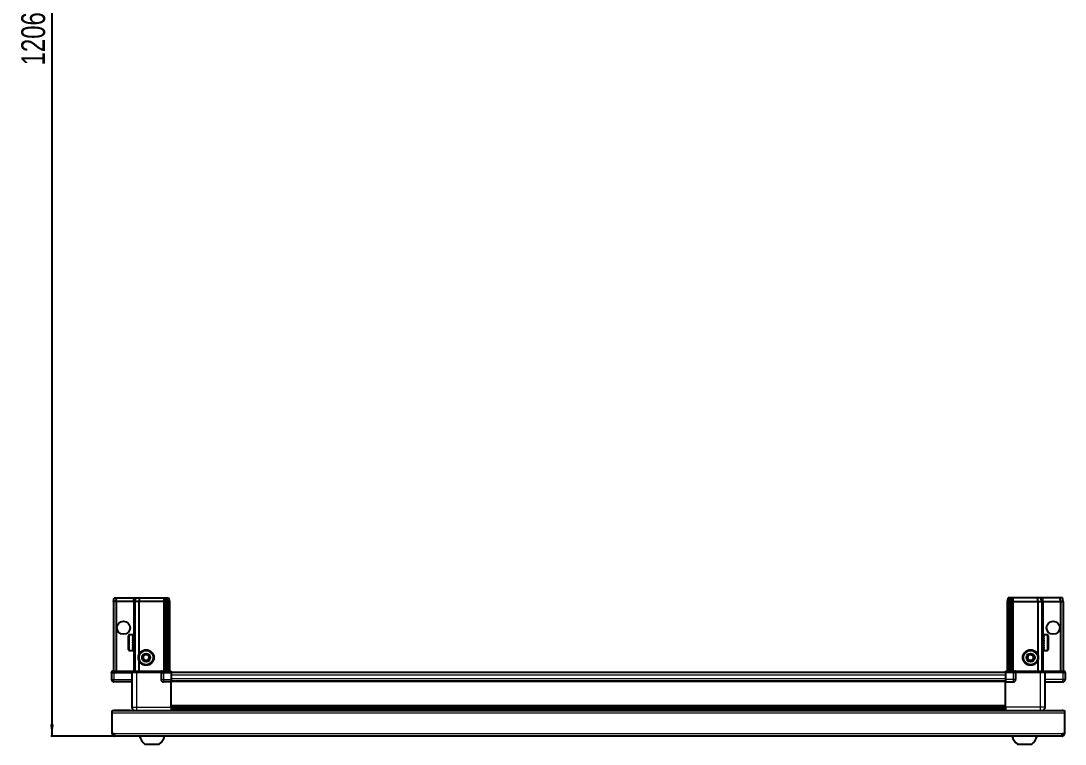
# Model space of a CAD drawing. Header units: millimetres. Extents: x 834 to 4062, y -209 to 1865.
# Drawn here: x 882 to 1758, y -209 to 397 of the extents above; entities that cross this region are included whole.
import ezdxf

# ---------------------------------------------------------------- set-up
doc = ezdxf.new("R2010")
doc.units = ezdxf.units.MM
doc.layers.add('FORMAT', color=7, linetype='Continuous')
doc.styles.add('SLDTEXTSTYLE0', font='TXT', dxfattribs={"width": 0.75})
doc.dimstyles.new('SLDDIMSTYLE0', dxfattribs={"dimtxt": 20, "dimasz": 10, "dimexe": 0, "dimexo": 0.0625, "dimgap": 5, "dimtad": 2, "dimdec": 1, "dimrnd": 1e-09, "dimzin": 12, "dimdsep": 46, "dimtxsty": 'SLDTEXTSTYLE0', "dimsah": 1, "dimcen": 0.09, "dimadec": 0, "dimazin": 3, "dimtfac": 1, "dimtofl": 0, "dimtmove": 0, "dimatfit": 3, "dimfxl": 0, "dimfrac": 2, "dimtolj": 1, "dimtzin": 12, "dimarcsym": 0})

# ---------------------------------------------------------------- blocks, each defined once
blk = doc.blocks.new('_D_8')
at = {"layer": 'FORMAT'}
for p, q in [((959.91, 1003.98), (906.82, 1003.98)), ((907.82, 1003.98), (907.82, -202.72)), ((960.41, -202.72), (906.82, -202.72))]:
    blk.add_line(p, q, dxfattribs=at)
for points in [[(907.82, 1003.98), (906.29, 993.98), (909.36, 993.98)], [(907.82, -202.72), (909.36, -192.72), (906.29, -192.72)]]:
    blk.add_solid(points, dxfattribs=at)
at = {"layer": 'FORMAT', "insert": (882.04, 359.99), "char_height": 20, "attachment_point": 1, "rotation": 90, "style": 'SLDTEXTSTYLE0'}
blk.add_mtext('1206,7', dxfattribs=at)

msp = doc.modelspace()

# ---------------------------------------------------------------- linework, layer by layer
at = {"color": 7, "linetype": 'Continuous', "lineweight": 25}
for p, q in [((959.32, -89.72), (960.13, -86.72)), ((960.13, -86.72), (961.98, -86.72)), ((961.82, -89.72), (961.98, -86.72)), ((961.98, -86.72), (976.32, -86.72)), ((976.32, -86.72), (978.13, -86.72)), ((977.32, -89.72), (978.13, -86.72)), ((978.13, -86.72), (981.16, -86.72)), ((981.16, -86.72), (980.82, -89.72)), ((981.16, -86.72), (1001.32, -86.72)), ((1001.32, -86.72), (1003.13, -86.72)), ((1003.13, -86.72), (1002.32, -89.72)), ((1003.13, -86.72), (1003.87, -86.72)), ((1003.87, -86.72), (1003.32, -89.72)), ((1003.87, -86.72), (1004.37, -86.72)), ((1004.37, -86.72), (1004.82, -89.72)), ((1004.37, -86.72), (1005.52, -86.72)), ((1005.52, -86.72), (1006.32, -89.72)), ((1710.13, -86.72), (1709.32, -89.72)), ((1711.28, -86.72), (1710.13, -86.72)), ((1711.28, -86.72), (1710.82, -89.72)), ((1711.78, -86.72), (1711.28, -86.72)), ((1711.78, -86.72), (1712.32, -89.72)), ((1712.52, -86.72), (1711.78, -86.72)), ((1712.52, -86.72), (1713.32, -89.72)), ((1714.32, -86.72), (1712.52, -86.72)), ((1734.49, -86.72), (1714.32, -86.72)), ((1734.49, -86.72), (1734.82, -89.72)), ((1737.52, -86.72), (1734.49, -86.72)), ((1738.32, -89.72), (1737.52, -86.72)), ((1739.32, -86.72), (1737.52, -86.72)), ((1753.67, -86.72), (1739.32, -86.72)), ((1753.82, -89.72), (1753.67, -86.72)), ((1755.52, -86.72), (1753.67, -86.72)), ((1756.32, -89.72), (1755.52, -86.72)), ((961.82, -89.72), (959.32, -89.72)), ((959.32, -89.72), (959.32, -148.02)), ((976.32, -89.72), (961.82, -89.72)), ((961.82, -89.72), (961.82, -148.02)), ((977.32, -89.72), (976.32, -89.72)), ((980.82, -89.72), (977.32, -89.72)), ((977.32, -89.72), (977.32, -148.02)), ((1001.32, -89.72), (980.82, -89.72)), ((980.82, -89.72), (980.82, -134.22)), ((1002.32, -89.72), (1001.32, -89.72)), ((1003.32, -89.72), (1002.32, -89.72)), ((1002.32, -89.72), (1002.32, -148.02)), ((1004.82, -89.72), (1003.32, -89.72)), ((1003.32, -89.72), (1003.32, -148.02)), ((1006.32, -89.72), (1004.82, -89.72)), ((1004.82, -89.72), (1004.82, -148.02)), ((1006.32, -89.72), (1006.32, -148.02)), ((1709.32, -89.72), (1710.82, -89.72)), ((1709.32, -89.72), (1709.32, -148.02)), ((1710.82, -89.72), (1712.32, -89.72)), ((1710.82, -89.72), (1710.82, -148.02)), ((1712.32, -89.72), (1712.32, -148.02)), ((1712.32, -89.72), (1713.32, -89.72)), ((1713.32, -89.72), (1713.32, -148.02)), ((1713.32, -89.72), (1714.32, -89.72)), ((1714.32, -89.72), (1734.82, -89.72)), ((1734.82, -89.72), (1734.82, -134.22)), ((1734.82, -89.72), (1738.32, -89.72)), ((1738.32, -89.72), (1738.32, -148.02)), ((1738.32, -89.72), (1739.32, -89.72)), ((1739.32, -89.72), (1753.82, -89.72)), ((1753.82, -89.72), (1756.32, -89.72)), ((1753.82, -89.72), (1753.82, -148.02)), ((1756.32, -89.72), (1756.32, -148.02)), ((972.12, -129.92), (972.12, -118.52)), ((975.32, -117.72), (972.92, -117.72)), ((975.32, -117.72), (975.32, -117.73)), ((975.32, -117.73), (975.82, -117.73)), ((975.32, -117.92), (975.82, -117.92)), ((975.32, -117.92), (975.32, -118.14)), ((975.32, -118.14), (975.82, -118.14)), ((975.32, -118.71), (975.82, -118.71)), ((975.32, -118.71), (975.32, -119.14)), ((975.32, -119.14), (975.82, -119.14)), ((975.32, -120.05), (975.82, -120.05)), ((975.32, -120.05), (975.32, -120.64)), ((975.32, -120.64), (975.82, -120.64)), ((975.32, -121.79), (975.82, -121.79)), ((975.32, -121.79), (975.32, -122.49)), ((975.32, -122.49), (975.82, -122.49)), ((975.82, -117.92), (975.82, -117.73)), ((975.82, -118.14), (975.82, -117.92)), ((975.82, -118.71), (975.82, -118.14)), ((975.82, -119.14), (975.82, -118.71)), ((975.82, -120.05), (975.82, -119.14)), ((975.92, -119.82), (975.82, -119.82)), ((975.82, -120.64), (975.82, -120.05)), ((975.82, -121.79), (975.82, -120.64)), ((975.82, -122.49), (975.82, -121.79)), ((975.82, -123.77), (975.82, -122.49)), ((975.92, -128.62), (975.92, -119.82)), ((976.81, -120.91), (976.32, -120.22)), ((976.32, -128.22), (976.32, -120.22)), ((977.29, -120.22), (976.81, -120.91)), ((976.81, -127.53), (976.81, -120.91)), ((977.32, -120.22), (977.29, -120.22)), ((977.29, -128.22), (977.29, -120.22)), ((1738.36, -120.22), (1738.32, -120.22)), ((1738.84, -120.91), (1738.36, -120.22)), ((1738.36, -120.22), (1738.36, -128.22)), ((1739.32, -120.22), (1738.84, -120.91)), ((1738.84, -120.91), (1738.84, -127.53)), ((1739.32, -120.22), (1739.32, -128.22)), ((1739.82, -119.82), (1739.72, -119.82)), ((1739.72, -119.82), (1739.72, -128.62)), ((1742.72, -117.72), (1739.82, -117.72)), ((1740.32, -117.72), (1739.82, -117.72)), ((1739.82, -117.72), (1739.82, -117.77)), ((1739.82, -117.77), (1739.82, -118.06)), ((1740.32, -117.77), (1739.82, -117.77)), ((1740.32, -118.06), (1739.82, -118.06)), ((1739.82, -118.06), (1739.82, -118.33)), ((1740.32, -118.33), (1739.82, -118.33)), ((1739.82, -118.33), (1739.82, -118.99)), ((1740.32, -118.99), (1739.82, -118.99)), ((1739.82, -118.99), (1739.82, -119.47)), ((1739.82, -119.47), (1739.82, -120.44)), ((1740.32, -119.47), (1739.82, -119.47)), ((1740.32, -120.44), (1739.82, -120.44)), ((1739.82, -120.44), (1739.82, -121.07)), ((1739.82, -121.07), (1739.82, -122.26)), ((1740.32, -121.07), (1739.82, -121.07)), ((1740.32, -122.26), (1739.82, -122.26)), ((1739.82, -122.26), (1739.82, -122.9)), ((1740.32, -117.77), (1740.32, -117.72)), ((1740.32, -118.33), (1740.32, -118.06)), ((1740.32, -119.47), (1740.32, -118.99)), ((1740.32, -121.07), (1740.32, -120.44)), ((1740.32, -122.98), (1740.32, -122.26)), ((1743.52, -118.52), (1743.52, -129.92)), ((972.92, -130.72), (975.32, -130.72)), ((975.32, -123.77), (975.82, -123.77)), ((975.32, -123.77), (975.32, -124.51)), ((975.32, -123.92), (975.82, -123.92)), ((975.32, -124.42), (975.82, -124.42)), ((975.32, -124.51), (975.82, -124.51)), ((975.32, -125.8), (975.82, -125.8)), ((975.32, -125.8), (975.32, -126.5)), ((975.32, -126.5), (975.82, -126.5)), ((975.32, -127.67), (975.82, -127.67)), ((975.32, -127.67), (975.32, -128.27)), ((975.32, -128.27), (975.82, -128.27)), ((975.32, -129.2), (975.82, -129.2)), ((975.32, -129.2), (975.32, -129.65)), ((975.32, -129.65), (975.82, -129.65)), ((975.32, -130.25), (975.82, -130.25)), ((975.32, -130.25), (975.32, -130.49)), ((975.32, -130.49), (975.82, -130.49)), ((975.32, -130.71), (975.82, -130.71)), ((975.32, -130.71), (975.32, -130.72)), ((975.32, -130.72), (975.82, -130.72)), ((975.82, -123.92), (975.82, -123.77)), ((975.82, -124.51), (975.82, -124.42)), ((975.82, -125.8), (975.82, -124.51)), ((975.82, -126.5), (975.82, -125.8)), ((975.82, -127.67), (975.82, -126.5)), ((975.82, -128.27), (975.82, -127.67)), ((975.82, -129.2), (975.82, -128.27)), ((975.82, -128.62), (975.92, -128.62)), ((975.82, -129.65), (975.82, -129.2)), ((975.82, -130.25), (975.82, -129.65)), ((975.82, -130.49), (975.82, -130.25)), ((975.82, -130.71), (975.82, -130.49)), ((975.82, -130.72), (975.82, -130.71)), ((976.32, -128.22), (976.81, -127.53)), ((976.81, -127.53), (977.29, -128.22)), ((977.29, -128.22), (977.32, -128.22)), ((1738.32, -128.22), (1738.36, -128.22)), ((1738.36, -128.22), (1738.84, -127.53)), ((1738.84, -127.53), (1739.32, -128.22)), ((1739.72, -128.62), (1739.82, -128.62)), ((1740.32, -122.9), (1739.82, -122.9)), ((1739.82, -122.98), (1739.82, -124.27)), ((1740.32, -122.98), (1739.82, -122.98)), ((1740.32, -124.27), (1739.82, -124.27)), ((1740.32, -124.76), (1739.82, -124.76)), ((1739.82, -124.76), (1739.82, -125.01)), ((1739.82, -125.01), (1739.82, -126.28)), ((1740.32, -125.01), (1739.82, -125.01)), ((1740.32, -126.28), (1739.82, -126.28)), ((1739.82, -126.28), (1739.82, -126.97)), ((1739.82, -126.97), (1739.82, -128.08)), ((1740.32, -126.97), (1739.82, -126.97)), ((1740.32, -128.08), (1739.82, -128.08)), ((1739.82, -128.08), (1739.82, -128.65)), ((1739.82, -128.65), (1739.82, -129.51)), ((1740.32, -128.65), (1739.82, -128.65)), ((1740.32, -129.51), (1739.82, -129.51)), ((1739.82, -129.51), (1739.82, -129.91)), ((1739.82, -129.91), (1739.82, -130.42)), ((1740.32, -129.91), (1739.82, -129.91)), ((1740.32, -130.42), (1739.82, -130.42)), ((1739.82, -130.42), (1739.82, -130.6)), ((1739.82, -130.6), (1739.82, -130.72)), ((1740.32, -130.6), (1739.82, -130.6)), ((1739.82, -130.72), (1742.72, -130.72)), ((1740.32, -125.01), (1740.32, -124.27)), ((1740.32, -126.97), (1740.32, -126.28)), ((1740.32, -128.65), (1740.32, -128.08)), ((1740.32, -129.91), (1740.32, -129.51)), ((1740.32, -130.6), (1740.32, -130.42)), ((980.82, -139.22), (980.82, -148.02)), ((1734.82, -139.22), (1734.82, -148.02)), ((958.32, -148.02), (957.82, -148.89)), ((957.82, -149.22), (957.82, -148.89)), ((959.82, -148.02), (958.32, -148.02)), ((959.82, -148.02), (974.62, -148.02)), ((974.62, -148.02), (974.82, -148.02)), ((974.82, -149.22), (974.82, -148.02)), ((974.82, -148.02), (978.82, -148.02)), ((978.82, -148.02), (999.12, -148.02)), ((999.12, -148.02), (999.32, -148.02)), ((999.32, -149.22), (999.32, -148.02)), ((1000, -148.02), (999.32, -148.02)), ((1000, -148.02), (1007.82, -148.02)), ((1007.82, -148.89), (1001.32, -148.89)), ((1007.82, -148.02), (1007.82, -148.89)), ((1007.82, -148.89), (1007.82, -148.89)), ((1007.82, -149.22), (1007.82, -148.89)), ((1707.82, -148.02), (1715.65, -148.02)), ((1707.82, -148.89), (1707.82, -148.02)), ((1707.82, -149.22), (1707.82, -148.89)), ((1714.32, -148.89), (1707.82, -148.89)), ((1716.32, -148.02), (1715.65, -148.02)), ((1716.32, -149.22), (1716.32, -148.02)), ((1716.32, -148.02), (1716.52, -148.02)), ((1716.52, -148.02), (1736.82, -148.02)), ((1736.82, -148.02), (1740.82, -148.02)), ((1740.82, -149.22), (1740.82, -148.02)), ((1740.82, -148.02), (1741.02, -148.02)), ((1741.02, -148.02), (1755.82, -148.02)), ((1757.32, -148.02), (1755.82, -148.02)), ((1757.82, -148.89), (1757.32, -148.02)), ((1757.82, -148.89), (1757.32, -148.02)), ((1757.82, -149.22), (1757.82, -148.89)), ((1757.82, -149.22), (1757.82, -148.89)), ((957.82, -149.22), (959.82, -149.22)), ((957.82, -149.22), (957.82, -155.22)), ((974.62, -149.22), (959.82, -149.22)), ((959.82, -149.22), (974.62, -149.22)), ((974.82, -157.22), (959.82, -157.22)), ((974.82, -149.22), (974.62, -149.22)), ((978.82, -149.22), (974.82, -149.22)), ((974.82, -149.22), (974.82, -178.22)), ((999.12, -149.22), (978.82, -149.22)), ((999.32, -149.22), (999.12, -149.22)), ((999.32, -149.22), (1001.32, -149.22)), ((999.32, -149.22), (999.32, -155.22)), ((1007.82, -149.22), (1001.32, -149.22)), ((1001.32, -149.22), (1007.82, -149.22)), ((1007.82, -157.22), (1001.32, -157.22)), ((1007.82, -149.22), (1007.82, -149.22)), ((1007.82, -149.22), (1007.82, -155.22)), ((1707.82, -149.37), (1007.82, -149.37)), ((1007.82, -155.22), (1007.82, -157.22)), ((1707.82, -156.57), (1007.82, -156.57)), ((1007.82, -178.22), (1007.82, -157.22)), ((1714.32, -149.22), (1707.82, -149.22)), ((1707.82, -149.22), (1707.82, -155.22)), ((1707.82, -155.22), (1707.82, -157.22)), ((1707.82, -157.22), (1714.32, -157.22)), ((1707.82, -178.22), (1707.82, -157.22)), ((1714.32, -149.22), (1716.32, -149.22)), ((1716.32, -149.22), (1714.32, -149.22)), ((1716.52, -149.22), (1716.32, -149.22)), ((1716.32, -149.22), (1716.32, -155.22)), ((1736.82, -149.22), (1716.52, -149.22)), ((1740.82, -149.22), (1736.82, -149.22)), ((1741.02, -149.22), (1740.82, -149.22)), ((1740.82, -149.22), (1740.82, -178.22)), ((1740.82, -157.22), (1755.82, -157.22)), ((1755.82, -149.22), (1741.02, -149.22)), ((1755.82, -149.22), (1757.82, -149.22)), ((1757.82, -149.22), (1757.82, -149.22)), ((1757.82, -149.22), (1757.82, -155.22)), ((958.32, -181.22), (1757.32, -181.22)), ((958.32, -183.32), (958.32, -181.22)), ((958.32, -200.62), (958.32, -183.32)), ((973.32, -181.12), (960.42, -181.12)), ((973.32, -181.12), (973.32, -181.22)), ((1007.82, -179.25), (1707.82, -179.25)), ((1007.82, -179.28), (1707.82, -179.28)), ((1031.7, -181.07), (1007.82, -181.07)), ((1026.32, -181.22), (1026.32, -181.07)), ((1026.36, -181.22), (1026.36, -181.07)), ((1026.63, -181.22), (1026.63, -181.07)), ((1026.9, -181.22), (1026.9, -181.07)), ((1027.55, -181.22), (1027.55, -181.07)), ((1028.01, -181.22), (1028.01, -181.07)), ((1028.98, -181.22), (1028.98, -181.07)), ((1029.6, -181.22), (1029.6, -181.07)), ((1030.78, -181.22), (1030.78, -181.07)), ((1031.44, -181.22), (1031.44, -181.07)), ((1031.5, -181.22), (1031.5, -181.07)), ((1032.79, -181.07), (1031.7, -181.07)), ((1033.52, -181.07), (1032.79, -181.07)), ((1032.79, -181.22), (1032.79, -181.07)), ((1032.79, -181.07), (1032.79, -181.07)), ((1032.8, -181.22), (1032.8, -181.07)), ((1033.3, -181.22), (1033.3, -181.07)), ((1033.53, -181.07), (1033.52, -181.07)), ((1033.53, -181.22), (1033.53, -181.07)), ((1033.95, -181.07), (1033.53, -181.07)), ((1681.7, -181.07), (1033.95, -181.07)), ((1034.8, -181.22), (1034.8, -181.07)), ((1035.49, -181.22), (1035.49, -181.07)), ((1036.62, -181.22), (1036.62, -181.07)), ((1037.19, -181.22), (1037.19, -181.07)), ((1038.06, -181.22), (1038.06, -181.07)), ((1038.47, -181.22), (1038.47, -181.07)), ((1039, -181.22), (1039, -181.07)), ((1039.19, -181.22), (1039.19, -181.07)), ((1039.32, -181.22), (1039.32, -181.07)), ((1676.33, -181.22), (1676.33, -181.07)), ((1676.5, -181.22), (1676.5, -181.07)), ((1676.71, -181.22), (1676.71, -181.07)), ((1677.27, -181.22), (1677.27, -181.07)), ((1677.69, -181.22), (1677.69, -181.07)), ((1678.58, -181.22), (1678.58, -181.07)), ((1679.17, -181.22), (1679.17, -181.07)), ((1680.31, -181.22), (1680.31, -181.07)), ((1681.01, -181.22), (1681.01, -181.07)), ((1682.29, -181.07), (1681.7, -181.07)), ((1683.02, -181.07), (1682.29, -181.07)), ((1682.29, -181.22), (1682.29, -181.07)), ((1682.29, -181.07), (1682.29, -181.07)), ((1682.46, -181.22), (1682.46, -181.07)), ((1682.96, -181.22), (1682.96, -181.07)), ((1683.03, -181.07), (1683.02, -181.07)), ((1683.03, -181.22), (1683.03, -181.07)), ((1683.95, -181.07), (1683.03, -181.07)), ((1707.82, -181.07), (1683.95, -181.07)), ((1684.32, -181.22), (1684.32, -181.07)), ((1685.02, -181.22), (1685.02, -181.07)), ((1686.2, -181.22), (1686.2, -181.07)), ((1686.81, -181.22), (1686.81, -181.07)), ((1687.75, -181.22), (1687.75, -181.07)), ((1688.2, -181.22), (1688.2, -181.07)), ((1688.82, -181.22), (1688.82, -181.07)), ((1689.07, -181.22), (1689.07, -181.07)), ((1689.3, -181.22), (1689.3, -181.07)), ((1689.32, -181.22), (1689.32, -181.07)), ((1742.32, -181.12), (1742.32, -181.22)), ((1742.32, -181.12), (1755.22, -181.12)), ((1757.32, -181.22), (1757.32, -183.32)), ((1757.32, -183.32), (1757.32, -200.62)), ((960.42, -200.62), (958.32, -200.62)), ((960.42, -200.62), (960.42, -202.72)), ((1757.32, -200.62), (1755.22, -200.62)), ((1755.22, -202.72), (1755.22, -200.62)), ((1755.22, -202.72), (960.42, -202.72)), ((985.82, -209.32), (997.82, -209.32)), ((1717.82, -209.32), (1729.82, -209.32))]:
    msp.add_line(p, q, dxfattribs=at)
at = {"color": 8, "linetype": 'Continuous', "lineweight": 18}
for p, q in [((976.32, -89.72), (976.32, -86.72)), ((1001.32, -86.72), (1001.32, -89.72)), ((1714.32, -86.72), (1714.32, -89.72)), ((1739.32, -89.72), (1739.32, -86.72)), ((976.32, -89.72), (976.32, -120.22)), ((1001.32, -89.72), (1001.32, -148.02)), ((1714.32, -89.72), (1714.32, -148.02)), ((1739.32, -89.72), (1739.32, -120.22)), ((972.92, -130.72), (972.92, -117.72)), ((1742.72, -117.72), (1742.72, -130.72)), ((976.32, -128.22), (976.32, -148.02)), ((1739.32, -128.22), (1739.32, -148.02)), ((959.82, -149.22), (959.82, -148.02)), ((974.62, -149.22), (974.62, -148.02)), ((978.82, -149.22), (978.82, -148.02)), ((999.12, -149.22), (999.12, -148.02)), ((1001.32, -149.22), (1001.32, -148.89)), ((1007.82, -149.22), (1007.82, -148.89)), ((1714.32, -149.22), (1714.32, -148.89)), ((1716.52, -148.02), (1716.52, -149.22)), ((1736.82, -149.22), (1736.82, -148.02)), ((1741.02, -148.02), (1741.02, -149.22)), ((1755.82, -149.22), (1755.82, -148.02)), ((957.82, -155.22), (959.82, -155.22)), ((959.82, -149.22), (959.82, -155.22)), ((959.82, -155.22), (974.82, -155.22)), ((959.82, -157.22), (959.82, -155.22)), ((978.82, -149.22), (978.82, -178.22)), ((999.32, -155.22), (1001.32, -155.22)), ((1001.32, -149.22), (1001.32, -155.22)), ((1001.32, -155.22), (1007.82, -155.22)), ((1001.32, -155.22), (1001.32, -157.22)), ((1707.82, -151.37), (1007.82, -151.37)), ((1707.82, -154.57), (1007.82, -154.57)), ((1707.82, -157.22), (1007.82, -157.22)), ((1714.32, -155.22), (1707.82, -155.22)), ((1714.32, -149.22), (1714.32, -155.22)), ((1716.32, -155.22), (1714.32, -155.22)), ((1714.32, -155.22), (1714.32, -157.22)), ((1736.82, -149.22), (1736.82, -178.22)), ((1755.82, -155.22), (1740.82, -155.22)), ((1755.82, -149.22), (1755.82, -155.22)), ((1757.82, -155.22), (1755.82, -155.22)), ((1755.82, -157.22), (1755.82, -155.22)), ((1757.32, -183.32), (958.32, -183.32)), ((960.42, -181.22), (960.42, -181.12)), ((978.82, -178.22), (1007.82, -178.22)), ((1007.82, -176.63), (1707.82, -176.63)), ((1707.82, -178.04), (1007.82, -178.04)), ((1007.82, -180.49), (1707.82, -180.49)), ((1736.82, -178.22), (1707.82, -178.22)), ((1755.22, -181.22), (1755.22, -181.12)), ((1755.22, -200.62), (960.42, -200.62))]:
    msp.add_line(p, q, dxfattribs=at)
at = {"color": 7, "linetype": 'Continuous', "lineweight": 25, "flags": 128}
for points in [[(960.42, -181.12), (960.01, -181.16), (959.78, -181.22)], [(1755.86, -181.22), (1755.63, -181.16), (1755.22, -181.12)]]:
    msp.add_lwpolyline(points, dxfattribs=at)
at = {"color": 7, "linetype": 'Continuous', "lineweight": 25}
for centre, radius in [((967.82, -111.72), 5.5), ((1747.82, -111.72), 5.5), ((986.82, -136.72), 6.5), ((1728.82, -136.72), 6.5), ((986.82, -136.72), 3.46), ((1728.82, -136.72), 3.46)]:
    msp.add_circle(centre, radius, dxfattribs=at)
at = {"color": 8, "linetype": 'Continuous', "lineweight": 18}
for centre in [(986.82, -136.72), (1728.82, -136.72)]:
    msp.add_circle(centre, 5.7, dxfattribs=at)
at = {"color": 7, "linetype": 'Continuous', "lineweight": 25}
for centre, radius, start, end in [((972.92, -118.52), 0.8, 90, 180), ((976.32, -119.82), 0.4, 180, 270), ((1739.32, -119.82), 0.4, 270, 0), ((1742.72, -118.52), 0.8, 360, 90), ((972.92, -129.92), 0.8, 180, 270), ((976.32, -128.62), 0.4, 90, 180), ((1739.32, -128.62), 0.4, 360, 90), ((1742.72, -129.92), 0.8, 270, 0), ((986.82, -136.72), 2.5, 147.37605, 207.37605), ((986.82, -136.72), 2.5, 207.37605, 267.37605), ((986.82, -136.72), 2.5, 87.37605, 147.37605), ((986.82, -136.72), 2.5, 267.37605, 327.37605), ((986.82, -136.72), 2.5, 27.37605, 87.37605), ((986.82, -136.72), 2.5, 327.37605, 27.37605), ((1728.82, -136.72), 2.5, 134.67671, 194.67671), ((1728.82, -136.72), 2.5, 194.67671, 254.67671), ((1728.82, -136.72), 2.5, 74.67671, 134.67671), ((1728.82, -136.72), 2.5, 254.67671, 314.67671), ((1728.82, -136.72), 2.5, 14.67671, 74.67671), ((1728.82, -136.72), 2.5, 314.67671, 14.67671), ((959.82, -155.22), 2, 180, 270), ((1001.32, -155.22), 2, 180, 270), ((1714.32, -155.22), 2, 270, 0), ((1755.82, -155.22), 2, 270, 0), ((960.42, -200.62), 2.1, 180, 270), ((960.42, -200.62), 0.6, 180, 270), ((1755.22, -200.62), 2.1, 270, 0), ((1755.22, -200.62), 0.6, 270, 0), ((992.85, -199.7), 11.91, 194.70035, 233.8734), ((990.8, -199.7), 11.91, 306.1266, 345.29965), ((1724.85, -199.7), 11.91, 194.70035, 233.8734), ((1722.8, -199.7), 11.91, 306.1266, 345.29965)]:
    msp.add_arc(centre, radius, start, end, dxfattribs=at)
for centre, start_param, end_param in [((1001.32, -145.43), 2.418858, 3.141593), ((1714.32, -145.43), 3.141593, 3.864327)]:
    msp.add_ellipse(centre, major_axis=(0, 3.46), ratio=0.57735, start_param=start_param, end_param=end_param, dxfattribs=at)
for points, knots in [([(983.94, -136.59), (984.22, -136.16), (984.74, -135.35), (985.26, -134.54), (985.5, -134.16)], [0, 0, 0, 0, 0.534686, 1, 1, 1, 1]), ([(985.27, -139.16), (985.21, -139.04), (984.94, -138.51), (984.48, -137.63), (984.1, -136.9), (983.94, -136.59)], [0, 0, 0, 0, 0.1331247, 0.6370994, 1, 1, 1, 1]), ([(988.15, -139.29), (987.64, -139.26), (986.67, -139.22), (985.71, -139.18), (985.27, -139.16)], [0, 0, 0, 0, 0.534686, 1, 1, 1, 1]), ([(985.5, -134.16), (986.01, -134.18), (986.98, -134.23), (987.93, -134.27), (988.38, -134.29)], [0, 0, 0, 0, 0.534686, 1, 1, 1, 1]), ([(989.71, -136.86), (989.43, -137.29), (988.91, -138.1), (988.39, -138.91), (988.15, -139.29)], [0, 0, 0, 0, 0.534686, 1, 1, 1, 1]), ([(988.38, -134.29), (988.54, -134.6), (988.92, -135.33), (989.38, -136.21), (989.65, -136.75), (989.71, -136.86)], [0, 0, 0, 0, 0.362901, 0.866875, 1, 1, 1, 1]), ([(1726.04, -135.96), (1726.41, -135.6), (1727.09, -134.92), (1727.78, -134.25), (1728.09, -133.93)], [0, 0, 0, 0, 0.534686, 1, 1, 1, 1]), ([(1726.77, -138.75), (1726.68, -138.42), (1726.48, -137.62), (1726.22, -136.66), (1726.07, -136.08), (1726.04, -135.96)], [0, 0, 0, 0, 0.362901, 0.866875, 1, 1, 1, 1]), ([(1729.56, -139.52), (1729.06, -139.38), (1728.13, -139.13), (1727.2, -138.87), (1726.77, -138.75)], [0, 0, 0, 0, 0.534686, 1, 1, 1, 1]), ([(1728.09, -133.93), (1728.59, -134.07), (1729.52, -134.32), (1730.45, -134.58), (1730.88, -134.69)], [0, 0, 0, 0, 0.534686, 1, 1, 1, 1]), ([(1731.61, -137.49), (1731.24, -137.85), (1730.56, -138.53), (1729.87, -139.2), (1729.56, -139.52)], [0, 0, 0, 0, 0.5346859, 1, 1, 1, 1]), ([(1730.88, -134.69), (1730.91, -134.82), (1731.06, -135.39), (1731.31, -136.36), (1731.52, -137.15), (1731.61, -137.49)], [0, 0, 0, 0, 0.133125, 0.637099, 1, 1, 1, 1]), ([(974.82, -178.22), (974.87, -178.66), (974.94, -179.34), (975.38, -180.16), (975.84, -180.71), (976.24, -181.07), (976.5, -181.2), (976.55, -181.22)], [0, 0, 0, 0, 0.363018, 0.558438, 0.758004, 0.95757, 1, 1, 1, 1]), ([(1007.82, -178.22), (1007.82, -178.62), (1007.82, -179.41), (1007.82, -180.43), (1007.82, -181.06), (1007.82, -181.21), (1007.82, -181.22)], [0, 0, 0, 0, 0.3255201, 0.6510403, 0.9765604, 1, 1, 1, 1]), ([(1707.82, -178.22), (1707.82, -178.62), (1707.82, -179.41), (1707.82, -180.43), (1707.82, -181.06), (1707.82, -181.21), (1707.82, -181.22)], [0, 0, 0, 0, 0.32552, 0.65104, 0.97656, 1, 1, 1, 1]), ([(1740.82, -178.22), (1740.78, -178.66), (1740.71, -179.34), (1740.27, -180.16), (1739.81, -180.71), (1739.41, -181.07), (1739.15, -181.2), (1739.1, -181.22)], [0, 0, 0, 0, 0.363018, 0.558438, 0.758004, 0.95757, 1, 1, 1, 1])]:
    msp.add_open_spline(points, degree=3, knots=knots, dxfattribs=at)
at = {"color": 8, "linetype": 'Continuous', "lineweight": 18}
for points in [[(974.82, -178.22), (974.88, -178.22), (975, -178.22), (975.93, -178.22), (977.25, -178.22), (978.3, -178.22), (978.82, -178.22)], [(1740.82, -178.22), (1740.76, -178.22), (1740.64, -178.22), (1739.72, -178.22), (1738.4, -178.22), (1737.35, -178.22), (1736.82, -178.22)]]:
    msp.add_open_spline(points, degree=3, dxfattribs=at)
for points, knots in [([(978.82, -178.22), (978.82, -178.66), (978.82, -179.34), (978.82, -180.16), (978.82, -180.71), (978.82, -181.07), (978.82, -181.2), (978.82, -181.22)], [0, 0, 0, 0, 0.3630185, 0.5584377, 0.7580039, 0.9575702, 1, 1, 1, 1]), ([(1736.82, -178.22), (1736.82, -178.66), (1736.82, -179.34), (1736.82, -180.16), (1736.82, -180.71), (1736.82, -181.07), (1736.82, -181.2), (1736.82, -181.22)], [0, 0, 0, 0, 0.363018, 0.558438, 0.758004, 0.95757, 1, 1, 1, 1])]:
    msp.add_open_spline(points, degree=3, knots=knots, dxfattribs=at)

# ---------------------------------------------------------------- dimensions: what is measured, and where the dimension line sits
at = {"layer": 'FORMAT'}
dim = msp.add_linear_dim(base=(907.82, -202.72), p1=(959.92, 1003.98), p2=(960.42, -202.72), angle=90, dimstyle='SLDDIMSTYLE0', dxfattribs=at)
dim.commit()
dim.dimension.update_dxf_attribs({"geometry": '_D_8', "text_midpoint": (907.82, 400.63), "dimtype": 160})

doc.saveas('drawing.dxf')
